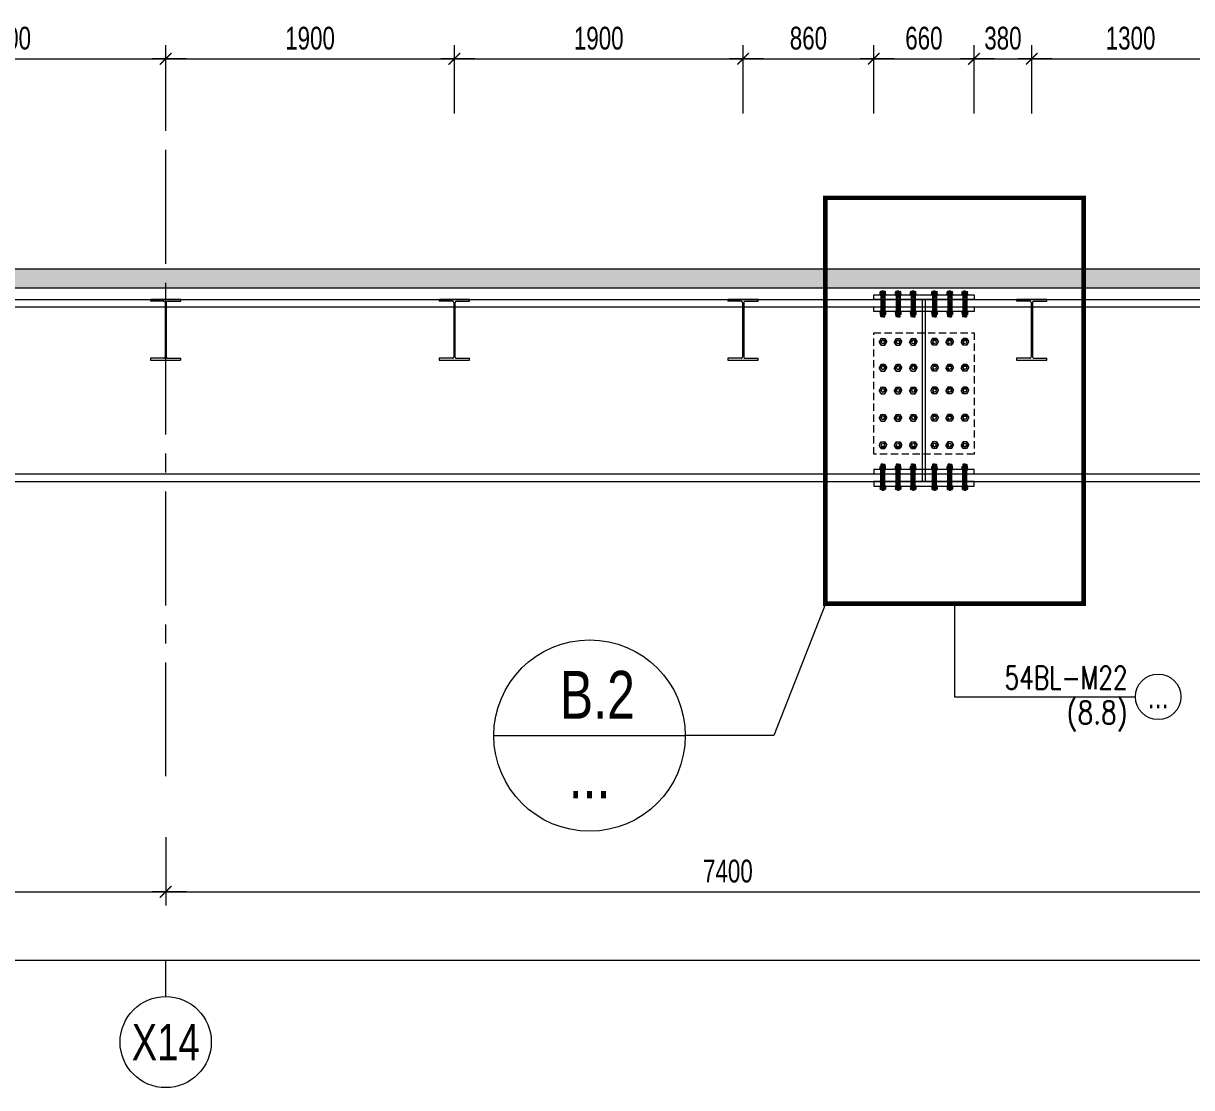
# Model space of a CAD drawing. Header units: millimetres. Extents: x 84463 to 294191, y -61495 to 44118.
# Drawn here: x 156440 to 164128, y -44627 to -37618 of the extents above; entities that cross this region are included whole.
import ezdxf
from ezdxf.enums import TextEntityAlignment as Align

# ---------------------------------------------------------------- set-up
doc = ezdxf.new("R2010")
doc.units = ezdxf.units.MM
doc.linetypes.add('CENTER2', pattern=[1.125, 0.75, -0.125, 0.125, -0.125])
doc.linetypes.add('HIDDEN2', pattern=[4.762499999999999, 3.175, -1.5875])
doc.layers.add('BOLTS', color=9, linetype='Continuous')
for name, color, linetype, lineweight in [('NDC_S-ANNO', 7, 'Continuous', 20), ('NDC_S-BEAM-NAME-VERT', 7, 'Continuous', 20), ('NDC_S-BEAM-STEL', 30, 'HIDDEN2', 18), ('NDC_S-DIMS', 1, 'Continuous', 15), ('NDC_S-HIDN', 8, 'HIDDEN2', 13), ('NDC_S-HTCH-MAT', 8, 'Continuous', 15), ('NDC_S-SLAB', 2, 'Continuous', 20), ('NDC_S-TEXT-SYMB', 7, 'Continuous', 20), ('NDC_S_ANNO', 7, 'Continuous', 20), ('NDC_S_AXIS', 5, 'CENTER2', 13), ('NDC_S_CONTINUOUS', 3, 'Continuous', 20), ('NDC_S_DIM', 1, 'Continuous', 15), ('NDC_S_SYMBOL', 1, 'Continuous', 15), ('NDC_S_TEXT SYMBOL', 7, 'Continuous', 20), ('NDC_S_VN TEXT', 7, 'Continuous', 20)]:
    doc.layers.add(name, color=color, linetype=linetype, lineweight=lineweight)
doc.styles.add('ARIAL', font='arial.ttf', dxfattribs={"width": 0.8})
doc.styles.add('NDC_ANNO', font='', dxfattribs={"width": 0.8})
doc.styles.add('NDC_DIM', font='', dxfattribs={"width": 0.75})
doc.styles.add('NDC_EN TXT', font='romans.shx', dxfattribs={"width": 0.8})
doc.styles.get('NDC_ANNO').set_extended_font_data('Dotum')
doc.styles.get('NDC_DIM').set_extended_font_data('Dotum')
doc.dimstyles.new('NDC_dim_60', dxfattribs={"dimscale": 60, "dimtxt": 2.5, "dimasz": 1.5, "dimexe": 1.5, "dimexo": 2.5, "dimgap": 1, "dimtad": 1, "dimdec": 0, "dimrnd": 0.001, "dimzin": 0, "dimdsep": 46, "dimtxsty": 'NDC_DIM', "dimblk": 'DIMMARK', "dimcen": 0, "dimdle": 1.2, "dimclrd": 256, "dimclre": 256, "dimclrt": 3, "dimadec": 0, "dimazin": 0, "dimtfac": 1, "dimtdec": 0, "dimtix": 1, "dimtofl": 0, "dimtmove": 2, "dimatfit": 3, "dimfxl": 6, "dimfxlon": 1, "dimtolj": 1, "dimtzin": 0, "dimlwd": -1, "dimlwe": -1, "dimarcsym": 0})

# ---------------------------------------------------------------- blocks, each defined once
blk = doc.blocks.new('DIMMARK')
at = {"layer": 'NDC_S_DIM', "color": 1}
blk.add_line((-1.5, 0), (1, 0), dxfattribs=at)
at = {"layer": 'NDC_S_DIM', "color": 2, "const_width": 0.1}
blk.add_lwpolyline([(-0.4242640687119285, -0.4242640687119285), (0.4242640687119285, 0.4242640687119285)], dxfattribs=at)
blk = doc.blocks.new('*D285')
at = {"layer": 'Defpoints', "color": 0, "transparency": 16777216}
for p in [(148976.204028971, -42575.99369543686), (157376.204028971, -42575.99369543686), (157376.204028971, -43336.6848428892)]:
    blk.add_point(p, dxfattribs=at)
at = {"layer": 'NDC_S-DIMS', "transparency": 16777216}
for p, q in [((148976.204028971, -42976.6848428892), (148976.204028971, -43426.6848428892)), ((157376.204028971, -42976.6848428892), (157376.204028971, -43426.6848428892)), ((149066.204028971, -43336.6848428892), (157286.204028971, -43336.6848428892))]:
    blk.add_line(p, q, dxfattribs=at)
at = {"layer": 'NDC_S-DIMS', "transparency": 16777216, "xscale": 90, "yscale": 90, "zscale": 90, "rotation": 180}
blk.add_blockref('DIMMARK', (148976.204028971, -43336.6848428892), dxfattribs=at)
at = {"layer": 'NDC_S-DIMS', "transparency": 16777216, "xscale": 90, "yscale": 90, "zscale": 90}
blk.add_blockref('DIMMARK', (157376.204028971, -43336.6848428892), dxfattribs=at)
at = {"layer": 'NDC_S-DIMS', "color": 3, "transparency": 16777216, "insert": (153176.204028971, -43201.58307898146), "char_height": 150, "attachment_point": 5, "style": 'NDC_DIM'}
blk.add_mtext('\\A1;8400', dxfattribs=at)
blk = doc.blocks.new('*D286')
at = {"layer": 'Defpoints', "color": 0, "transparency": 16777216}
for p in [(157376.204028971, -42575.99369543686), (164776.2040289688, -42575.99369543686), (164776.2040289688, -43336.6848428892)]:
    blk.add_point(p, dxfattribs=at)
at = {"layer": 'NDC_S-DIMS', "transparency": 16777216}
for p, q in [((157376.204028971, -42976.6848428892), (157376.204028971, -43426.6848428892)), ((164776.2040289688, -42976.6848428892), (164776.2040289688, -43426.6848428892)), ((157466.204028971, -43336.6848428892), (164686.2040289688, -43336.6848428892))]:
    blk.add_line(p, q, dxfattribs=at)
at = {"layer": 'NDC_S-DIMS', "transparency": 16777216, "xscale": 90, "yscale": 90, "zscale": 90, "rotation": 180}
blk.add_blockref('DIMMARK', (157376.204028971, -43336.6848428892), dxfattribs=at)
at = {"layer": 'NDC_S-DIMS', "transparency": 16777216, "xscale": 90, "yscale": 90, "zscale": 90}
blk.add_blockref('DIMMARK', (164776.2040289688, -43336.6848428892), dxfattribs=at)
at = {"layer": 'NDC_S-DIMS', "color": 3, "transparency": 16777216, "insert": (161076.2040289699, -43201.58307898146), "char_height": 150, "attachment_point": 5, "style": 'NDC_DIM'}
blk.add_mtext('\\A1;7400', dxfattribs=at)
blk = doc.blocks.new('*D281')
at = {"layer": 'Defpoints', "color": 0, "transparency": 16777216}
for p in [(164776.2040289688, -42490.73689383396), (140176.204028971, -42575.99369543686), (164776.2040289688, -43786.6848428892)]:
    blk.add_point(p, dxfattribs=at)
at = {"layer": 'NDC_S-DIMS', "transparency": 16777216}
for p, q in [((140176.204028971, -43426.6848428892), (140176.204028971, -43876.6848428892)), ((164776.2040289688, -43426.6848428892), (164776.2040289688, -43876.6848428892)), ((140266.204028971, -43786.6848428892), (164686.2040289688, -43786.6848428892))]:
    blk.add_line(p, q, dxfattribs=at)
at = {"layer": 'NDC_S-DIMS', "transparency": 16777216, "xscale": 90, "yscale": 90, "zscale": 90, "rotation": 180}
blk.add_blockref('DIMMARK', (140176.204028971, -43786.6848428892), dxfattribs=at)
at = {"layer": 'NDC_S-DIMS', "transparency": 16777216, "xscale": 90, "yscale": 90, "zscale": 90}
blk.add_blockref('DIMMARK', (164776.2040289688, -43786.6848428892), dxfattribs=at)
at = {"layer": 'NDC_S-DIMS', "color": 3, "transparency": 16777216, "insert": (152476.2040289699, -43651.58307898146), "char_height": 150, "attachment_point": 5, "style": 'NDC_DIM'}
blk.add_mtext('\\A1;24600', dxfattribs=at)
blk = doc.blocks.new('*U14')
at = {"layer": 'NDC_S_SYMBOL'}
blk.add_line((3.061616997868383e-16, 5), (4.286263797015736e-16, 9), dxfattribs=at)
blk.add_circle((0, 0), 5, dxfattribs=at)
at = {"layer": 'NDC_S_TEXT SYMBOL', "color": 7, "style": 'NDC_ANNO', "width": 0.8}
blk.add_attdef('GRID', text='', height=4, dxfattribs=at).set_placement((0, 0), align=Align.MIDDLE)
blk = doc.blocks.new('MARK4')
at = {"layer": 'NDC_S_ANNO'}
blk.add_line((-5, 0), (5, 0), dxfattribs=at)
blk.add_circle((0, 0), 5, dxfattribs=at)
blk = doc.blocks.new('*U6027')
for p, q in [((88, 387), (-1.13686837721616e-13, 386.9999999999999)), ((112, 387), (200, 387)), ((96, 379), (96, 21.00000114960898)), ((104, 378.9999962593825), (104, 21)), ((88, 13), (0, 12.99999999999998)), ((112, 13), (200, 13.00000000000001))]:
    blk.add_line(p, q)
for points in [[(200, 387), (199.9999999999999, 400), (-1.224646799147353e-13, 400), (-1.184845778175064e-13, 386.9999999999999)], [(-3.980102097228892e-15, 12.99999999999998), (0, 0), (200, 0), (200, 13.00000000000001)]]:
    blk.add_lwpolyline(points)
for centre, start, end in [((88, 379), 360, 450), ((112, 379), 89.9999999999999, 180.0000267901994), ((88, 21), 270, 360.000008233468), ((112, 21), 180, 270)]:
    blk.add_arc(centre, 7.999999999999999, start, end)
blk = doc.blocks.new('*U6025')
for p, q in [((88, 387), (-1.13686837721616e-13, 386.9999999999999)), ((112, 387), (200, 387)), ((96, 379), (96, 21.00000114960898)), ((104, 378.9999962593825), (104, 21)), ((88, 13), (0, 12.99999999999998)), ((112, 13), (200, 13.00000000000001))]:
    blk.add_line(p, q)
for points in [[(200, 387), (199.9999999999999, 400), (-1.224646799147353e-13, 400), (-1.184845778175064e-13, 386.9999999999999)], [(-3.980102097228892e-15, 12.99999999999998), (0, 0), (200, 0), (200, 13.00000000000001)]]:
    blk.add_lwpolyline(points)
for centre, start, end in [((88, 379), 360, 450), ((112, 379), 89.9999999999999, 180.0000267901994), ((88, 21), 270, 360.000008233468), ((112, 21), 180, 270)]:
    blk.add_arc(centre, 7.999999999999999, start, end)
blk = doc.blocks.new('*U6023')
for p, q in [((88, 387), (-1.13686837721616e-13, 386.9999999999999)), ((112, 387), (200, 387)), ((96, 379), (96, 21.00000114960898)), ((104, 378.9999962593825), (104, 21)), ((88, 13), (0, 12.99999999999998)), ((112, 13), (200, 13.00000000000001))]:
    blk.add_line(p, q)
for points in [[(200, 387), (199.9999999999999, 400), (-1.224646799147353e-13, 400), (-1.184845778175064e-13, 386.9999999999999)], [(-3.980102097228892e-15, 12.99999999999998), (0, 0), (200, 0), (200, 13.00000000000001)]]:
    blk.add_lwpolyline(points)
for centre, start, end in [((88, 379), 360, 450), ((112, 379), 89.9999999999999, 180.0000267901994), ((88, 21), 270, 360.000008233468), ((112, 21), 180, 270)]:
    blk.add_arc(centre, 7.999999999999999, start, end)
blk = doc.blocks.new('*U6021')
for p, q in [((88, 387), (-1.13686837721616e-13, 386.9999999999999)), ((112, 387), (200, 387)), ((96, 379), (96, 21.00000114960898)), ((104, 378.9999962593825), (104, 21)), ((88, 13), (0, 12.99999999999998)), ((112, 13), (200, 13.00000000000001))]:
    blk.add_line(p, q)
for points in [[(200, 387), (199.9999999999999, 400), (-1.224646799147353e-13, 400), (-1.184845778175064e-13, 386.9999999999999)], [(-3.980102097228892e-15, 12.99999999999998), (0, 0), (200, 0), (200, 13.00000000000001)]]:
    blk.add_lwpolyline(points)
for centre, start, end in [((88, 379), 360, 450), ((112, 379), 89.9999999999999, 180.0000267901994), ((88, 21), 270, 360.000008233468), ((112, 21), 180, 270)]:
    blk.add_arc(centre, 7.999999999999999, start, end)
blk = doc.blocks.new('*D294')
at = {"layer": 'Defpoints', "color": 0, "transparency": 16777216}
for p in [(157376.204028971, -37851.66080169889), (155276.2040290102, -38403.89353121468), (157376.204028971, -38403.89353121468)]:
    blk.add_point(p, dxfattribs=at)
at = {"layer": 'NDC_S-DIMS', "transparency": 16777216}
for p, q in [((155276.2040290102, -38211.66080169889), (155276.2040290102, -37761.66080169889)), ((157376.204028971, -38211.66080169889), (157376.204028971, -37761.66080169889)), ((155366.2040290102, -37851.66080169889), (157286.204028971, -37851.66080169889))]:
    blk.add_line(p, q, dxfattribs=at)
at = {"layer": 'NDC_S-DIMS', "transparency": 16777216, "xscale": 90, "yscale": 90, "zscale": 90, "rotation": 180}
blk.add_blockref('DIMMARK', (155276.2040290102, -37851.66080169889), dxfattribs=at)
at = {"layer": 'NDC_S-DIMS', "transparency": 16777216, "xscale": 90, "yscale": 90, "zscale": 90}
blk.add_blockref('DIMMARK', (157376.204028971, -37851.66080169889), dxfattribs=at)
at = {"layer": 'NDC_S-DIMS', "color": 3, "transparency": 16777216, "insert": (156326.2040289906, -37716.55903779116), "char_height": 150, "attachment_point": 5, "style": 'NDC_DIM'}
blk.add_mtext('\\A1;2100', dxfattribs=at)
blk = doc.blocks.new('*D295')
at = {"layer": 'Defpoints', "color": 0, "transparency": 16777216}
for p in [(159276.2040290064, -37851.66080169889), (157376.204028971, -38403.89353121468), (159276.2040290064, -38403.89353121468)]:
    blk.add_point(p, dxfattribs=at)
at = {"layer": 'NDC_S-DIMS', "transparency": 16777216}
for p, q in [((157376.204028971, -38211.66080169889), (157376.204028971, -37761.66080169889)), ((159276.2040290064, -38211.66080169889), (159276.2040290064, -37761.66080169889)), ((157466.204028971, -37851.66080169889), (159186.2040290064, -37851.66080169889))]:
    blk.add_line(p, q, dxfattribs=at)
at = {"layer": 'NDC_S-DIMS', "transparency": 16777216, "xscale": 90, "yscale": 90, "zscale": 90, "rotation": 180}
blk.add_blockref('DIMMARK', (157376.204028971, -37851.66080169889), dxfattribs=at)
at = {"layer": 'NDC_S-DIMS', "transparency": 16777216, "xscale": 90, "yscale": 90, "zscale": 90}
blk.add_blockref('DIMMARK', (159276.2040290064, -37851.66080169889), dxfattribs=at)
at = {"layer": 'NDC_S-DIMS', "color": 3, "transparency": 16777216, "insert": (158326.2040289887, -37716.55903779116), "char_height": 150, "attachment_point": 5, "style": 'NDC_DIM'}
blk.add_mtext('\\A1;1900', dxfattribs=at)
blk = doc.blocks.new('*D296')
at = {"layer": 'Defpoints', "color": 0, "transparency": 16777216}
for p in [(161176.2040290047, -37851.66080169889), (159276.2040290064, -38403.89353121468), (161176.2040290047, -38403.89353121468)]:
    blk.add_point(p, dxfattribs=at)
at = {"layer": 'NDC_S-DIMS', "transparency": 16777216}
for p, q in [((159276.2040290064, -38211.66080169889), (159276.2040290064, -37761.66080169889)), ((161176.2040290047, -38211.66080169889), (161176.2040290047, -37761.66080169889)), ((159366.2040290064, -37851.66080169889), (161086.2040290047, -37851.66080169889))]:
    blk.add_line(p, q, dxfattribs=at)
at = {"layer": 'NDC_S-DIMS', "transparency": 16777216, "xscale": 90, "yscale": 90, "zscale": 90, "rotation": 180}
blk.add_blockref('DIMMARK', (159276.2040290064, -37851.66080169889), dxfattribs=at)
at = {"layer": 'NDC_S-DIMS', "transparency": 16777216, "xscale": 90, "yscale": 90, "zscale": 90}
blk.add_blockref('DIMMARK', (161176.2040290047, -37851.66080169889), dxfattribs=at)
at = {"layer": 'NDC_S-DIMS', "color": 3, "transparency": 16777216, "insert": (160226.2040290055, -37716.55903779116), "char_height": 150, "attachment_point": 5, "style": 'NDC_DIM'}
blk.add_mtext('\\A1;1900', dxfattribs=at)
blk = doc.blocks.new('*D297')
at = {"layer": 'Defpoints', "color": 0, "transparency": 16777216}
for p in [(162036.1580600715, -37851.66080169889), (161176.2040290047, -38403.89353121468), (162036.1580600715, -38403.89353121468)]:
    blk.add_point(p, dxfattribs=at)
at = {"layer": 'NDC_S-DIMS', "transparency": 16777216}
for p, q in [((161176.2040290047, -38211.66080169889), (161176.2040290047, -37761.66080169889)), ((162036.1580600715, -38211.66080169889), (162036.1580600715, -37761.66080169889)), ((161266.2040290047, -37851.66080169889), (161946.1580600715, -37851.66080169889))]:
    blk.add_line(p, q, dxfattribs=at)
at = {"layer": 'NDC_S-DIMS', "transparency": 16777216, "xscale": 90, "yscale": 90, "zscale": 90, "rotation": 180}
blk.add_blockref('DIMMARK', (161176.2040290047, -37851.66080169889), dxfattribs=at)
at = {"layer": 'NDC_S-DIMS', "transparency": 16777216, "xscale": 90, "yscale": 90, "zscale": 90}
blk.add_blockref('DIMMARK', (162036.1580600715, -37851.66080169889), dxfattribs=at)
at = {"layer": 'NDC_S-DIMS', "color": 3, "transparency": 16777216, "insert": (161606.1810445381, -37716.55903779116), "char_height": 150, "attachment_point": 5, "style": 'NDC_DIM'}
blk.add_mtext('\\A1;860', dxfattribs=at)
blk = doc.blocks.new('*D333')
at = {"layer": 'Defpoints', "color": 0, "transparency": 16777216}
for p in [(162696.1580600715, -37851.66080169889), (162036.1580600715, -38403.89353121468), (162696.1580600715, -38403.89353121468)]:
    blk.add_point(p, dxfattribs=at)
at = {"layer": 'NDC_S-DIMS', "transparency": 16777216}
for p, q in [((162036.1580600715, -38211.66080169889), (162036.1580600715, -37761.66080169889)), ((162696.1580600715, -38211.66080169889), (162696.1580600715, -37761.66080169889)), ((162126.1580600715, -37851.66080169889), (162606.1580600715, -37851.66080169889))]:
    blk.add_line(p, q, dxfattribs=at)
at = {"layer": 'NDC_S-DIMS', "transparency": 16777216, "xscale": 90, "yscale": 90, "zscale": 90, "rotation": 180}
blk.add_blockref('DIMMARK', (162036.1580600715, -37851.66080169889), dxfattribs=at)
at = {"layer": 'NDC_S-DIMS', "transparency": 16777216, "xscale": 90, "yscale": 90, "zscale": 90}
blk.add_blockref('DIMMARK', (162696.1580600715, -37851.66080169889), dxfattribs=at)
at = {"layer": 'NDC_S-DIMS', "color": 3, "transparency": 16777216, "insert": (162366.1580600715, -37716.55903779116), "char_height": 150, "attachment_point": 5, "style": 'NDC_DIM'}
blk.add_mtext('\\A1;660', dxfattribs=at)
blk = doc.blocks.new('*D334')
at = {"layer": 'Defpoints', "color": 0, "transparency": 16777216}
for p in [(163076.2040290089, -37851.66080169889), (162696.1580600715, -38403.89353121468), (163076.2040290089, -38403.89353121468)]:
    blk.add_point(p, dxfattribs=at)
at = {"layer": 'NDC_S-DIMS', "transparency": 16777216}
for p, q in [((162696.1580600715, -38211.66080169889), (162696.1580600715, -37761.66080169889)), ((163076.2040290089, -38211.66080169889), (163076.2040290089, -37761.66080169889)), ((162786.1580600715, -37851.66080169889), (162986.2040290089, -37851.66080169889))]:
    blk.add_line(p, q, dxfattribs=at)
at = {"layer": 'NDC_S-DIMS', "transparency": 16777216, "xscale": 90, "yscale": 90, "zscale": 90, "rotation": 180}
blk.add_blockref('DIMMARK', (162696.1580600715, -37851.66080169889), dxfattribs=at)
at = {"layer": 'NDC_S-DIMS', "transparency": 16777216, "xscale": 90, "yscale": 90, "zscale": 90}
blk.add_blockref('DIMMARK', (163076.2040290089, -37851.66080169889), dxfattribs=at)
at = {"layer": 'NDC_S-DIMS', "color": 3, "transparency": 16777216, "insert": (162886.1810445402, -37716.55903779116), "char_height": 150, "attachment_point": 5, "style": 'NDC_DIM'}
blk.add_mtext('\\A1;380', dxfattribs=at)
blk = doc.blocks.new('*D335')
at = {"layer": 'Defpoints', "color": 0, "transparency": 16777216}
for p in [(164376.2499979006, -37851.66080169889), (163076.2040290089, -38403.89353121468), (164376.2499979006, -38403.89353121468)]:
    blk.add_point(p, dxfattribs=at)
at = {"layer": 'NDC_S-DIMS', "transparency": 16777216}
for p, q in [((163076.2040290089, -38211.66080169889), (163076.2040290089, -37761.66080169889)), ((164376.2499979006, -38211.66080169889), (164376.2499979006, -37761.66080169889)), ((163166.2040290089, -37851.66080169889), (164286.2499979006, -37851.66080169889))]:
    blk.add_line(p, q, dxfattribs=at)
at = {"layer": 'NDC_S-DIMS', "transparency": 16777216, "xscale": 90, "yscale": 90, "zscale": 90, "rotation": 180}
blk.add_blockref('DIMMARK', (163076.2040290089, -37851.66080169889), dxfattribs=at)
at = {"layer": 'NDC_S-DIMS', "transparency": 16777216, "xscale": 90, "yscale": 90, "zscale": 90}
blk.add_blockref('DIMMARK', (164376.2499979006, -37851.66080169889), dxfattribs=at)
at = {"layer": 'NDC_S-DIMS', "color": 3, "transparency": 16777216, "insert": (163726.2270134548, -37716.55903779116), "char_height": 150, "attachment_point": 5, "style": 'NDC_DIM'}
blk.add_mtext('\\A1;1300', dxfattribs=at)
blk = doc.blocks.new('*U103')
blk.add_circle((2.5, 0), 2.5)
at = {"layer": 'NDC_S_VN TEXT', "color": 3, "style": 'NDC_EN TXT'}
for tag, width, p in [('DK2', 0.75, (-0.85, 0.8455043070534884)), ('KC2', 0.8, (-0.85, -2.972544307831413))]:
    blk.add_attdef(tag, text='', height=2.5, dxfattribs=dict(at, width=width)).set_placement(p, align=Align.RIGHT)
at = {"layer": 'NDC_S_VN TEXT', "color": 7, "style": 'ARIAL', "width": 0.8}
blk.add_attdef('SH3', text='', height=2.5, dxfattribs=at).set_placement((2.5, 0), align=Align.MIDDLE)
blk = doc.blocks.new('*U6081')
at = {"layer": 'BOLTS'}
h = blk.add_hatch(dxfattribs=at)
h.set_pattern_fill('ANSI31', color=8, scale=1.759999999590216, angle=29.99999999999772, style=0)
h.set_pattern_definition([(164.9999999999989, (-5859.72522642659, 9347.42107000927), (-0.05694018990930156, -0.212503681734116), [])])
edge = h.paths.add_edge_path()
edge.add_line((-9.173571868996882, 20.06491036493959), (-9.193253598070521, 20.06491036493959))
edge.add_ellipse((-10.90216273221239, 19.88125000109418), major_axis=(-1.215339779247158, 1.215339779247157), ratio=0.9999999999910838, start_angle=231.1341633368771, end_angle=305.0818605633899)
edge.add_line((-10.60612356479331, 21.57431301509191), (-10.60612356479331, 21.59999999982524))
edge.add_line((-10.60612356479331, 21.59999999982525), (-7.707330890523084, 21.59999999982525))
edge.add_line((-7.707330890523085, 21.59999999982525), (-7.703802395040917, 21.58328225134597))
edge.add_ellipse((-7.464662734855015, 19.88125000108981), major_axis=(-1.215339779241603, 1.215339779241601), ratio=0.9999999999945208, start_angle=-37.00215804676308, end_angle=38.86583666338118)
h = blk.add_hatch(dxfattribs=at)
h.set_pattern_fill('ANSI31', color=8, scale=1.759999999590216, angle=29.99999999999772, style=0)
h.set_pattern_definition([(195.0000000000101, (-5859.725226425087, -9373.821070009835), (-0.05694018990933493, 0.2125036817341072), [])])
edge = h.paths.add_edge_path()
edge.add_line((-9.173571868927032, 6.335089634715303), (-9.19325359807052, 6.335089634715303))
edge.add_ellipse((-10.90216273226477, 6.518749998530152), major_axis=(-1.215339779274453, 1.215339779274452), ratio=0.9999999999998052, start_angle=144.9181394378592, end_angle=218.8658366645775, ccw=False)
edge.add_line((-10.60612356479331, 4.825686984497486), (-10.60612356479331, 4.799999999829641))
edge.add_line((-10.60612356479331, 4.799999999829643), (-7.707330890523084, 4.799999999829643))
edge.add_line((-7.707330890523085, 4.799999999829643), (-7.703802395040917, 4.816717748239071))
edge.add_ellipse((-7.464662734785166, 6.518749998486497), major_axis=(-1.21533977924425, 1.215339779244249), ratio=0.999999999987745, start_angle=51.134163334510674, end_angle=127.00215804390811, ccw=False)
h = blk.add_hatch(dxfattribs=at)
h.set_pattern_fill('ANSI31', color=8, scale=1.759999999590216, angle=29.99999999999772, style=0)
h.set_pattern_definition([(14.99999999998635, (5859.725226429016, 9347.421070007764), (0.05694018990924696, -0.2125036817341307), [])])
edge = h.paths.add_edge_path()
edge.add_line((9.173571869016628, 20.06491036494173), (9.193253598090262, 20.06491036494173))
edge.add_ellipse((10.90216273223217, 19.88125000109677), major_axis=(1.215339779246847, 1.215339779247469), ratio=0.9999999999910841, start_angle=54.91813943661009, end_angle=128.8658366631229, ccw=False)
edge.add_line((10.60612356481265, 21.57431301509443), (10.60612356481264, 21.59999999982774))
edge.add_line((10.60612356481265, 21.59999999982774), (7.707330890542426, 21.59999999982699))
edge.add_line((7.707330890542427, 21.59999999982701), (7.703802395060261, 21.58328225134774))
edge.add_ellipse((7.464662734874796, 19.88125000109151), major_axis=(1.215339779241292, 1.215339779241912), ratio=0.9999999999945207, start_angle=321.1341633366188, end_angle=397.0021580467631, ccw=False)
h = blk.add_hatch(dxfattribs=at)
h.set_pattern_fill('ANSI31', color=8, scale=1.759999999590216, angle=29.99999999999772, style=0)
h.set_pattern_definition([(344.999999999975, (5859.725226422708, -9373.82107001134), (0.05694018990938953, 0.2125036817340927), [])])
edge = h.paths.add_edge_path()
edge.add_line((9.173571868950292, 6.33508963471744), (9.19325359809378, 6.335089634717442))
edge.add_ellipse((10.902162732288, 6.518749998532732), major_axis=(1.215339779274142, 1.215339779274763), ratio=0.9999999999998052, start_angle=141.1341633354225, end_angle=215.0818605621408)
edge.add_line((10.60612356481694, 4.825686984499997), (10.60612356481695, 4.799999999832151))
edge.add_line((10.60612356481698, 4.79999999983215), (7.707330890546757, 4.799999999831404))
edge.add_line((7.707330890546722, 4.799999999831403), (7.703802395064548, 4.81671774824083))
edge.add_ellipse((7.464662734808393, 6.518749998488197), major_axis=(1.21533977924394, 1.215339779244561), ratio=0.999999999987745, start_angle=232.9978419560919, end_angle=308.8658366654893)
h = blk.add_hatch(dxfattribs=at)
h.set_pattern_fill('ANSI31', color=8, scale=1.759999999590216, angle=29.99999999999772, style=0)
h.set_pattern_definition([(164.9999999999989, (-5859.725226426525, 9285.821070012731), (-0.05694018990930156, -0.212503681734116), [])])
edge = h.paths.add_edge_path()
edge.add_line((-9.17357186888056, -126.3350896385692), (-9.193253598076431, -126.3350896385692))
edge.add_ellipse((-10.90216273225323, -126.5187500023971), major_axis=(-1.215339779271702, 1.2153397792717), ratio=0.9999999999837346, start_angle=231.1341633365243, end_angle=305.0818605627187)
edge.add_line((-10.60612356481669, -124.8256869883819), (-10.60612356481669, -124.800000003714))
edge.add_line((-10.60612356481669, -124.800000003714), (-7.707330890529, -124.800000003714))
edge.add_line((-7.707330890528999, -124.800000003714), (-7.70380239497698, -124.8167177521235))
edge.add_ellipse((-7.464662734756157, -126.5187500023534), major_axis=(-1.215339779222552, 1.21533977922255), ratio=0.9999999999976855, start_angle=-37.00215804538128, end_angle=38.86583666540084)
h = blk.add_hatch(dxfattribs=at)
h.set_pattern_fill('ANSI31', color=8, scale=1.759999999590216, angle=29.99999999999772, style=0)
h.set_pattern_definition([(195.0000000000101, (-5859.725226425043, -9435.42107000629), (-0.05694018990933493, 0.2125036817341071), [])])
edge = h.paths.add_edge_path()
edge.add_line((-9.17357186888056, -140.064910368787), (-9.193253598076431, -140.064910368787))
edge.add_ellipse((-10.90216273228815, -139.8812500049766), major_axis=(-1.215339779283451, 1.215339779283449), ratio=0.9999999999789526, start_angle=144.9181394372973, end_angle=218.8658366653059, ccw=False)
edge.add_line((-10.60612356481669, -141.5743130190092), (-10.60612356481669, -141.6000000036771))
edge.add_line((-10.60612356481669, -141.6000000036771), (-7.707330890459157, -141.6000000036771))
edge.add_line((-7.707330890459156, -141.6000000036771), (-7.703802394907136, -141.5832822552676))
edge.add_ellipse((-7.464662734686307, -139.8812500049722), major_axis=(-1.215339779273373, 1.215339779273372), ratio=0.9999999999956747, start_angle=51.13416333554932, end_angle=127.00215804550211, ccw=False)
h = blk.add_hatch(dxfattribs=at)
h.set_pattern_fill('ANSI31', color=8, scale=1.759999999590216, angle=29.99999999999772, style=0)
h.set_pattern_definition([(14.99999999998633, (5859.725226428974, 9285.821070011225), (0.05694018990924696, -0.2125036817341306), [])])
edge = h.paths.add_edge_path()
edge.add_line((9.173571868923407, -126.3350896385668), (9.19325359811928, -126.3350896385668))
edge.add_ellipse((10.9021627322961, -126.5187500023943), major_axis=(1.215339779271389, 1.215339779272012), ratio=0.9999999999837346, start_angle=54.9181394372813, end_angle=128.8658366634757, ccw=False)
edge.add_line((10.60612356485912, -124.8256869883792), (10.60612356485911, -124.8000000037113))
edge.add_line((10.60612356485912, -124.8000000037113), (7.707330890571428, -124.800000003712))
edge.add_line((7.707330890571432, -124.8000000037121), (7.70380239501942, -124.8167177521215))
edge.add_ellipse((7.464662734799033, -126.5187500023516), major_axis=(1.215339779222241, 1.215339779222863), ratio=0.9999999999976855, start_angle=321.1341633345992, end_angle=397.0021580453813, ccw=False)
h = blk.add_hatch(dxfattribs=at)
h.set_pattern_fill('ANSI31', color=8, scale=1.759999999590216, angle=29.99999999999772, style=0)
h.set_pattern_definition([(344.999999999975, (5859.725226422683, -9435.421070007797), (0.05694018990938953, 0.2125036817340925), [])])
edge = h.paths.add_edge_path()
edge.add_line((9.173571868926917, -140.0649103687847), (9.193253598122789, -140.0649103687847))
edge.add_ellipse((10.90216273233447, -139.8812500049738), major_axis=(1.215339779283141, 1.215339779283759), ratio=0.9999999999789521, start_angle=141.1341633346941, end_angle=215.0818605627027)
edge.add_line((10.60612356486342, -141.5743130190065), (10.60612356486343, -141.6000000036744))
edge.add_line((10.60612356486346, -141.6000000036744), (7.707330890505919, -141.6000000036751))
edge.add_line((7.707330890505882, -141.6000000036751), (7.703802394953859, -141.5832822552657))
edge.add_ellipse((7.464662734732594, -139.8812500049702), major_axis=(1.215339779273062, 1.215339779273682), ratio=0.9999999999956747, start_angle=232.9978419544979, end_angle=308.8658366644507)
at = {"layer": 'BOLTS', "color": 8}
for p, q in [((-16.8000000000001, 6.518749999246119), (-16.8000000000001, 19.88125000041319)), ((-1.3644e-13, 21.59999999982966), (-15.08125000196697, 21.59999999982966)), ((-9.183412733498777, 6.518749999246119), (-9.183412733568625, 19.88125000041319)), ((2.8308e-12, 21.59999999982966), (15.0812500019697, 21.59999999983353)), ((9.183412733522005, 6.518749999248261), (9.183412733588408, 19.88125000041532)), ((16.80000000000668, 6.518749999250435), (16.80000000000327, 19.8812500004175)), ((1.17836400052405e-11, -141.6000000036728), (-15.08125000130766, -141.6000000036586)), ((-9.183412733452302, -139.8812500042956), (-9.183412733592, -126.5187500030564)), ((3.49416000052405e-11, -141.6000000036728), (15.08125000135441, -141.6000000036547)), ((9.183412733498628, -139.8812500042933), (9.183412733634881, -126.518750003054))]:
    blk.add_line(p, q, dxfattribs=at)
at = {"layer": 'BOLTS', "color": 8, "linetype": 'CENTER2'}
blk.add_line((1.18518000052405e-11, -159.1472132153336), (-1.7052e-13, 33.5378767967198), dxfattribs=at)
at = {"layer": 'BOLTS', "color": 3, "linetype": 'HIDDEN2'}
for p, q in [((-11.99999999998909, -1.7040624e-10), (-11.99999999999501, -120.0000000036792)), ((12.0000000000109, -1.7040624e-10), (12.000000000005, -120.0000000036792))]:
    blk.add_line(p, q, dxfattribs=at)
at = {"layer": 'BOLTS', "color": 3}
for points in [[(1.3644e-13, 4.800000000001537), (-17.48125000044782, 4.799999999999295, 0.4142135623730953), (-19.19999999999963, 3.081250000268507), (-19.2000000000001, 1.718749999581655, 0.4142135623730951), (-17.4812500004483, -7.030799999999994e-13), (1.7052e-13, 1.53936e-12), (17.4812500004486, -7.030799999999994e-13, 0.4142135623730951), (19.20000000000041, 1.718749999581655), (19.19999999999989, 3.081250000268507, 0.4142135623730953), (17.4812500004481, 4.799999999999295)], [(1.16812800052405e-11, -119.9999999999998), (-17.48125000043628, -120.0000000000021, 0.4142135623730953), (-19.19999999998809, -121.7187499997328), (-19.19999999998855, -123.0812500004197, 0.4142135623730951), (-17.48125000043676, -124.800000000002), (1.17153600052405e-11, -124.7999999999998), (17.48125000046014, -124.800000000002, 0.4142135623730951), (19.20000000001195, -123.0812500004197), (19.20000000001143, -121.7187499997328, 0.4142135623730953), (17.48125000045964, -120.0000000000021)]]:
    blk.add_lwpolyline(points, format="xyb", close=True, dxfattribs=at)
at = {"layer": 'BOLTS', "color": 8}
for points in [[(-15.08125000202497, -124.8000000036584, 0.4142135623730953), (-16.79999999998825, -126.5187500030564), (-16.79999999998825, -139.8812500042607, 0.4142135623730955), (-15.08125000202497, -141.6000000036586)], [(15.08125000206741, -124.8000000036545, -0.4142135623730953), (16.80000000003111, -126.518750003052), (16.80000000003456, -139.8812500042563, -0.4142135623730955), (15.08125000207173, -141.6000000036547)]]:
    blk.add_lwpolyline(points, format="xyb", dxfattribs=at)
blk.add_lwpolyline([(-15.08125012143565, -124.8000000036584), (1.17153600052405e-11, -124.8000000036584)], dxfattribs=at)
at = {"layer": 'BOLTS', "color": 3}
for points in [[(-4.2068399947595e-12, -154.8000000036672), (-11.76000000000422, -154.8000000036672, -0.4142135623730955), (-12.0000000000042, -154.5600000036671), (-12.0000000000042, -141.6000000036871)], [(-4.2068399947595e-12, -154.8000000036672), (11.75999999999581, -154.8000000036672, 0.4142135623730957), (11.99999999999579, -154.5600000036671), (11.99999999999579, -141.6000000036584)]]:
    blk.add_lwpolyline(points, format="xyb", dxfattribs=at)
at = {"layer": 'BOLTS', "color": 8}
for centre, start, end in [((-15.08125000121664, 19.88125000111168), 90.00000002501285, 180.0000000250128), ((-15.08125000128649, 6.518749998547627), 179.9999999749875, 269.9999999749871), ((-10.90216273228223, 19.88125000111168), 359.9999999749871, 89.9999999749872), ((-10.90216273228223, 6.518749998547627), 270.0000000250129, 2.501286293707085e-08), ((-10.90216273228223, 6.518749998547627), 270.0000000250129, 2.501286293707085e-08), ((-7.464662734855015, 19.88125000111168), 90.00000002501285, 180.0000000250128), ((-7.464662734855015, 6.518749998547627), 179.9999999749875, 269.9999999749871), ((-7.464662734855015, 6.518749998547627), 179.9999999749875, 269.9999999749871), ((7.464662734874796, 19.88125000111338), 359.9999999750017, 89.99999997500193), ((7.464662734878243, 6.518749998549325), 270.0000000250275, 2.502746804416814e-08), ((7.464662734878243, 6.518749998549325), 270.0000000250275, 2.502746804416814e-08), ((10.90216273230202, 19.88125000111426), 90.00000002502756, 180.0000000250275), ((10.90216273230546, 6.518749998550207), 179.9999999750023, 269.9999999750017), ((10.90216273230546, 6.518749998550207), 179.9999999750023, 269.9999999750017), ((15.08125000121981, 19.88125000111555), 359.9999999750017, 89.99999997500193), ((15.08125000129307, 6.5187499985515), 270.0000000250275, 2.502746804416814e-08), ((-10.90216273223576, -126.5187500023928), 359.9999999749871, 89.9999999749872), ((-10.90216273223576, -139.8812500049592), 270.0000000250129, 2.501286293707085e-08), ((-10.90216273223576, -139.8812500049592), 270.0000000250129, 2.501286293707085e-08), ((-7.46466273486093, -126.5187500023579), 90.00000002501285, 180.0000000250128), ((-7.46466273479108, -139.8812500049592), 179.9999999749875, 269.9999999749871), ((-7.46466273479108, -139.8812500049592), 179.9999999749875, 269.9999999749871), ((7.464662734903807, -126.5187500023559), 359.9999999750017, 89.99999997500193), ((7.464662734837368, -139.8812500049572), 270.0000000250275, 2.502746804416814e-08), ((7.464662734837368, -139.8812500049572), 270.0000000250275, 2.502746804416814e-08), ((10.90216273227864, -126.51875000239), 90.00000002502756, 180.0000000250275), ((10.90216273228208, -139.8812500049564), 179.9999999750023, 269.9999999750017), ((10.90216273228208, -139.8812500049564), 179.9999999750023, 269.9999999750017)]:
    blk.add_arc(centre, 1.718749998699421, start, end, dxfattribs=at)
blk = doc.blocks.new('*U102')
at = {"color": 0, "linetype": 'Continuous'}
for p, q in [((-8.5, 4.907476699999997), (0, 9.814954250000003)), ((-8.5, -4.907476699999997), (-8.5, 4.907476699999997)), ((8.500000000000028, 4.907476699999997), (0, 9.814954250000003)), ((8.49999999999997, -4.907476700000005), (8.500000000000028, 4.907476699999997)), ((-8.5, -4.907476699999997), (0, -9.814954249999996)), ((8.49999999999997, -4.907476700000005), (0, -9.814954249999996))]:
    blk.add_line(p, q, dxfattribs=at)
for radius in [8.5, 4.25]:
    blk.add_circle((0, 0), radius, dxfattribs=at)
blk.add_arc((0, 0), 5, 250, 160, dxfattribs=at)

msp = doc.modelspace()

# ---------------------------------------------------------------- hatches: boundary and pattern name
at = {"layer": 'NDC_S-HTCH-MAT'}
h = msp.add_hatch(dxfattribs=at)
h.set_pattern_fill('BT-01', color=256, scale=30, pattern_type=2)
h.set_pattern_definition([(49.99999999999999, (0, -8025.753119375557), (215.178054780226, -18.82564049477853), [22.5, -247.5]), (355, (0, -8025.753119375557), (-41.6254000839, 225.6576401100035), [18, -198]), (100.4514, (17.931504, -8027.321921375556), (173.5528145142065, 206.8318626182861), [19.122057, -210.3426336]), (46.18420000000001, (0, -7965.753119375557), (320.1723145876933, -49.65570429870542), [33.75, -371.25]), (96.6356, (26.6810235, -7969.891111475556), (280.398811664611, 292.2353612701325), [28.6830864, -315.5139]), (351.1842, (0, -7965.753119375557), (280.3985835400882, 292.2355802775974), [27, -297]), (21, (30, -7980.753119375557), (179.0721156355385, -120.7856671996016), [22.5, -247.5]), (326.0000000000001, (30, -7980.753119375557), (72.99459957647451, 217.5450135140559), [18, -198]), (71.4514, (44.9226699, -7990.818601175557), (252.066788574447, 96.75914901298572), [19.122057, -210.3426336]), (37.50000000000001, (0, -8025.753119375557), (3.647956595187201, 99.86815614939344), [0, -195.6, 0, -201, 0, -198.75]), (7.499999999999999, (0, -8025.753119375557), (78.92086123264458, 118.3235135647081), [0, -114.6, 0, -191.1, 0, -75.75]), (327.5, (-66.9, -8025.753119375557), (160.1467308517227, -6.766461520313927), [0, -75, 0, -234, 0, -310.5]), (317.5, (-96.9, -8025.753119375557), (174.9558508027159, 30.03149469969532), [0, -97.5, 0, -155.4, 0, -220.5]), (45, (0, -8025.753119375557), (-90.15611460128481, 90.15611460128481), []), (45, (0, -7989.003119375557), (-90.15611460128481, 90.15611460128481), [])])
h.paths.add_polyline_path([(164776.2040289688, -39235.65343677785), (140976.204028971, -39235.65343677785), (140976.204028971, -39360.65343677785), (164776.2040289688, -39360.65343677785)])

# ---------------------------------------------------------------- linework, layer by layer
at = {"layer": 'NDC_S-ANNO', "linetype": 'HIDDEN2', "ltscale": 80, "const_width": 29.99999999999999}
msp.add_lwpolyline([(163418.3509301621, -38767.26091541653), (161717.8427704949, -38767.26091541653), (161717.8427704949, -41439.66001068987), (163418.3509301621, -41439.66001068987)], close=True, dxfattribs=at)
at = {"layer": 'NDC_S-ANNO'}
msp.add_lwpolyline([(161717.8427704949, -41439.66001068987), (161378.2653761525, -42308.33918282427), (160795.7363017697, -42308.33918282427)], dxfattribs=at)
at = {"layer": 'NDC_S-HIDN', "ltscale": 15}
msp.add_lwpolyline([(162036.1580600715, -39655.65343677778), (162696.1580600715, -39655.65343677778), (162696.1580600715, -40455.65343677778), (162036.1580600715, -40455.65343677778)], close=True, dxfattribs=at)
at = {"layer": 'NDC_S-HTCH-MAT'}
msp.add_line((140976.2040289711, -39360.65343677776), (164776.2040289687, -39360.65343677785), dxfattribs=at)
at = {"layer": 'NDC_S-SLAB'}
for points in [[(162696.1580600715, -39435.65343677778), (162036.1580600715, -39435.65343677778), (162036.1580600715, -39405.65343677778), (162696.1580600715, -39405.65343677778)], [(162696.1580600715, -39515.65343677778), (162036.1580600715, -39515.65343677778), (162036.1580600715, -39485.65343677778), (162696.1580600715, -39485.65343677778)], [(162696.1580600715, -40555.65343677778), (162036.1580600715, -40555.65343677778), (162036.1580600715, -40585.65343677778), (162696.1580600715, -40585.65343677778)], [(162696.1580600715, -40635.65343677778), (162036.1580600715, -40635.65343677778), (162036.1580600715, -40665.65343677778), (162696.1580600715, -40665.65343677778)]]:
    msp.add_lwpolyline(points, close=True, dxfattribs=at)
at = {"layer": 'NDC_S_AXIS', "ltscale": 1000}
for p, q in [((157376.204028971, -42575.99369543685), (157376.204028971, -38215.02818590072)), ((137489.0098780487, -39235.65343677785), (168190.4033703926, -39235.65343677785))]:
    msp.add_line(p, q, dxfattribs=at)
at = {"layer": 'NDC_S_CONTINUOUS'}
for p, q in [((140976.2040289711, -39235.65343677776), (164776.2040289687, -39235.65343677785)), ((140976.2040289711, -39435.65343677776), (164776.2040289687, -39435.65343677785)), ((162356.1580600715, -40635.65343677778), (162356.1580600715, -39435.65343677778)), ((162376.1580600715, -40635.65343677778), (162376.1580600715, -39435.65343677778)), ((140976.2040289711, -39485.65343677776), (164776.2040289687, -39485.65343677785)), ((140976.2040289711, -40585.65343677923), (164776.2040289687, -40585.65343677785)), ((140976.2040289711, -40635.65343677776), (164776.2040289687, -40635.65343677785))]:
    msp.add_line(p, q, dxfattribs=at)

# ---------------------------------------------------------------- block references
at = {"layer": 'BOLTS', "yscale": 0.9166666666666665, "zscale": 0.9166666666666665}
for p, xscale in [((162096.1580600715, -39405.65343677778), 0.9166666666666665), ((162196.1580600715, -39405.65343677778), 0.9166666666666665), ((162296.1580600715, -39405.65343677778), 0.9166666666666665), ((162436.1580600715, -39405.65343677778), -0.9166666666666665), ((162536.1580600715, -39405.65343677778), -0.9166666666666665), ((162636.1580600715, -39405.65343677778), -0.9166666666666665)]:
    msp.add_blockref('*U6081', p, dxfattribs=dict(at, xscale=xscale))
at = {"layer": 'BOLTS', "yscale": 0.9166666666666665, "zscale": 0.9166666666666665, "rotation": 180}
for p, xscale in [((162096.1580600715, -40665.65343677778), -0.9166666666666665), ((162196.1580600715, -40665.65343677778), -0.9166666666666665), ((162296.1580600715, -40665.65343677778), -0.9166666666666665), ((162436.1580600715, -40665.65343677778), 0.9166666666666665), ((162536.1580600715, -40665.65343677778), 0.9166666666666665), ((162636.1580600715, -40665.65343677778), 0.9166666666666665)]:
    msp.add_blockref('*U6081', p, dxfattribs=dict(at, xscale=xscale))
at = {"layer": 'NDC_S-ANNO', "xscale": 125.9999999999999, "yscale": 125.9999999999999, "zscale": 125.9999999999999}
msp.add_blockref('MARK4', (160165.7363017697, -42308.33918282427), dxfattribs=at)
at = {"layer": 'NDC_S-BEAM-NAME-VERT'}
for p, xscale, yscale, zscale, rotation in [((162096.1580600715, -39715.65343677778), -2.571428571428571, 2.57142857142857, 2.57142857142857, 269.9999979591636), ((162196.1580600715, -39715.65343677778), -2.571428571428571, 2.57142857142857, 2.57142857142857, 269.9999979591636), ((162296.1580600715, -39715.65343677778), -2.571428571428571, 2.57142857142857, 2.57142857142857, 269.9999979591636), ((162436.1580600715, -39715.65343677778), 2.571428571428571, 2.571428571428571, 2.571428571428571, 90.00000204083635), ((162536.1580600715, -39715.65343677778), 2.571428571428571, 2.571428571428571, 2.571428571428571, 90.00000204083635), ((162636.1580600715, -39715.65343677778), 2.571428571428571, 2.571428571428571, 2.571428571428571, 90.00000204083635), ((162096.1580600715, -39885.65343677778), -2.571428571428571, 2.57142857142857, 2.57142857142857, 269.9999979591636), ((162196.1580600715, -39885.65343677778), -2.571428571428571, 2.57142857142857, 2.57142857142857, 269.9999979591636), ((162296.1580600715, -39885.65343677778), -2.571428571428571, 2.57142857142857, 2.57142857142857, 269.9999979591636), ((162436.1580600715, -39885.65343677778), 2.571428571428571, 2.571428571428571, 2.571428571428571, 90.00000204083635), ((162536.1580600715, -39885.65343677778), 2.571428571428571, 2.571428571428571, 2.571428571428571, 90.00000204083635), ((162636.1580600715, -39885.65343677778), 2.571428571428571, 2.571428571428571, 2.571428571428571, 90.00000204083635), ((162096.1580600715, -40035.65343677778), -2.571428571428571, 2.57142857142857, 2.57142857142857, 269.9999979591636), ((162196.1580600715, -40035.65343677778), -2.571428571428571, 2.57142857142857, 2.57142857142857, 269.9999979591636), ((162296.1580600715, -40035.65343677778), -2.571428571428571, 2.57142857142857, 2.57142857142857, 269.9999979591636), ((162436.1580600715, -40035.65343677778), 2.571428571428571, 2.571428571428571, 2.571428571428571, 90.00000204083635), ((162536.1580600715, -40035.65343677778), 2.571428571428571, 2.571428571428571, 2.571428571428571, 90.00000204083635), ((162636.1580600715, -40035.65343677778), 2.571428571428571, 2.571428571428571, 2.571428571428571, 90.00000204083635), ((162096.1580600715, -40215.65343677778), -2.571428571428571, 2.57142857142857, 2.57142857142857, 269.9999979591636), ((162196.1580600715, -40215.65343677778), -2.571428571428571, 2.57142857142857, 2.57142857142857, 269.9999979591636), ((162296.1580600715, -40215.65343677778), -2.571428571428571, 2.57142857142857, 2.57142857142857, 269.9999979591636), ((162436.1580600715, -40215.65343677778), 2.571428571428571, 2.571428571428571, 2.571428571428571, 90.00000204083635), ((162536.1580600715, -40215.65343677778), 2.571428571428571, 2.571428571428571, 2.571428571428571, 90.00000204083635), ((162636.1580600715, -40215.65343677778), 2.571428571428571, 2.571428571428571, 2.571428571428571, 90.00000204083635), ((162096.1580600715, -40395.65343677778), 2.571428571428571, 2.571428571428571, 2.571428571428571, 270.0000020408364), ((162196.1580600715, -40395.65343677778), 2.571428571428571, 2.571428571428571, 2.571428571428571, 270.0000020408364), ((162296.1580600715, -40395.65343677778), 2.571428571428571, 2.571428571428571, 2.571428571428571, 270.0000020408364), ((162436.1580600715, -40395.65343677778), -2.571428571428571, 2.571428571428571, 2.571428571428571, 89.99999795916362), ((162536.1580600715, -40395.65343677778), -2.571428571428571, 2.571428571428571, 2.571428571428571, 89.99999795916362), ((162636.1580600715, -40395.65343677778), -2.571428571428571, 2.571428571428571, 2.571428571428571, 89.99999795916362)]:
    msp.add_blockref('*U102', p, dxfattribs=dict(at, xscale=xscale, yscale=yscale, zscale=zscale, rotation=rotation))
at = {"layer": 'NDC_S-BEAM-STEL'}
for name, p in [('*U6027', (157276.2040292586, -39835.65343677785)), ('*U6025', (159176.2040292503, -39835.65343677785)), ('*U6023', (161076.2040292486, -39835.65343677785)), ('*U6021', (162976.2040292055, -39835.65343677785))]:
    msp.add_blockref(name, p, dxfattribs=at)
at = {"layer": 'NDC_S-DIMS', "xscale": 60, "yscale": 60, "zscale": 60}
msp.add_blockref('*U103', (163757.846921958, -42052.857583009), dxfattribs=at).add_auto_attribs({'SH3': '...', 'DK2': '54BL-M22', 'KC2': '(8.8)'})
at = {"layer": 'NDC_S_AXIS', "xscale": 60, "yscale": 60, "zscale": 60}
msp.add_blockref('*U14', (157376.204028984, -44326.68484288918), dxfattribs=at).add_auto_attribs({'GRID': 'X14'})

# ---------------------------------------------------------------- texts
at = {"layer": 'NDC_S-TEXT-SYMB', "style": 'NDC_ANNO', "width": 0.8}
for s, p in [('B.2', (160217.0253112677, -42039.59949255135)), ('...', (160165.7363030694, -42565.00013035118))]:
    msp.add_text(s, height=314.9999999999998, rotation=359.9999817861796, dxfattribs=at).set_placement(p, align=Align.MIDDLE_CENTER)

# ---------------------------------------------------------------- dimensions: what is measured, and where the dimension line sits
at = {"layer": 'NDC_S-DIMS'}
for base, p1, p2, picture, middle in [((157376.204028971, -37851.66080169889), (155276.2040290102, -38403.89353121468), (157376.204028971, -38403.89353121468), '*D294', (156326.2040289906, -37716.55903779116)), ((159276.2040290064, -37851.66080169889), (157376.204028971, -38403.89353121468), (159276.2040290064, -38403.89353121468), '*D295', (158326.2040289887, -37716.55903779116)), ((161176.2040290047, -37851.66080169889), (159276.2040290064, -38403.89353121468), (161176.2040290047, -38403.89353121468), '*D296', (160226.2040290055, -37716.55903779116)), ((162036.1580600715, -37851.66080169889), (161176.2040290047, -38403.89353121468), (162036.1580600715, -38403.89353121468), '*D297', (161606.1810445381, -37716.55903779116)), ((162696.1580600715, -37851.66080169889), (162036.1580600715, -38403.89353121468), (162696.1580600715, -38403.89353121468), '*D333', (162366.1580600715, -37716.55903779116)), ((163076.2040290089, -37851.66080169889), (162696.1580600715, -38403.89353121468), (163076.2040290089, -38403.89353121468), '*D334', (162886.1810445402, -37716.55903779116)), ((164376.2499979006, -37851.66080169889), (163076.2040290089, -38403.89353121468), (164376.2499979006, -38403.89353121468), '*D335', (163726.2270134548, -37716.55903779116)), ((164776.2040289688, -43786.6848428892), (140176.204028971, -42575.99369543686), (164776.2040289688, -42490.73689383396), '*D281', (152476.2040289699, -43651.58307898146)), ((157376.204028971, -43336.6848428892), (148976.204028971, -42575.99369543686), (157376.204028971, -42575.99369543686), '*D285', (153176.204028971, -43201.58307898146)), ((164776.2040289688, -43336.6848428892), (157376.204028971, -42575.99369543686), (164776.2040289688, -42575.99369543686), '*D286', (161076.2040289699, -43201.58307898146))]:
    dim = msp.add_linear_dim(base=base, p1=p1, p2=p2, dimstyle='NDC_dim_60', dxfattribs=at)
    dim.commit()
    dim.dimension.update_dxf_attribs({"geometry": picture, "text_midpoint": middle})

# ---------------------------------------------------------------- leaders
msp.add_leader([(162568.0968503285, -41439.66001068987), (162568.0968503285, -42052.857583009), (163757.846921958, -42052.857583009)], dimstyle='NDC_dim_60', override={"dimgap": 1, "dimtad": 0, "dimldrblk": 'DotSmall'}, dxfattribs=at)

doc.saveas('drawing.dxf')
